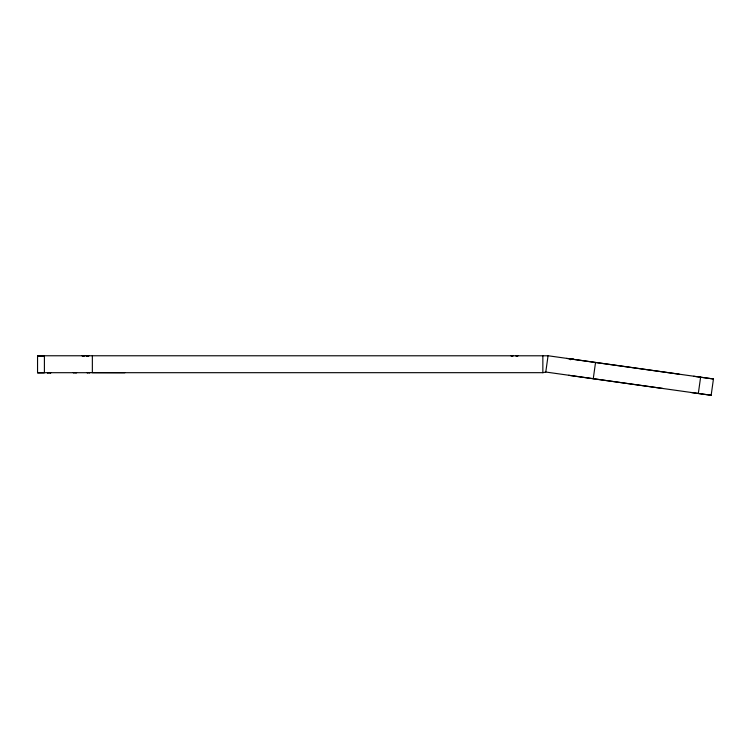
<?xml version="1.0" encoding="UTF-8"?>
<svg xmlns="http://www.w3.org/2000/svg" width="751" height="751" viewBox="0 0 751 751"><rect width="100%" height="100%" fill="white"/><g stroke="black" fill="none" stroke-linecap="round" stroke-linejoin="round"><path stroke-width="1.13" d="M542.851 355.796L542.86 372.674L37.55 372.703L37.55 355.767L44.403 355.739L44.403 372.665L37.55 372.703L44.403 372.665M542.851 372.721L545.77 372.027L662.823 388.464M545.77 372.074L548.061 355.749L679.326 374.186M548.061 355.796L37.55 355.767L44.403 355.805M593.262 378.673L595.552 362.395M698.327 393.458L700.617 377.171M691.38 392.557L711.159 395.261L713.45 378.973L595.552 362.498M573.633 359.363L572.037 359.147M83.549 355.758L82.019 355.786L84.779 355.758L83.023 355.786M47.764 372.721C48.477 372.599 46.018 372.825 48.665 372.674M48.158 372.721L50.984 372.721L49.528 372.684M87.576 372.721C85.098 372.721 91.744 372.712 89.116 372.721M49.932 372.674L50.43 372.721M47.914 372.684L47.651 372.684M50.279 372.674L50.542 372.674M124.844 372.731L92.354 372.665L92.354 355.739M693.671 376.27L713.45 378.973M566.583 358.396L594.651 362.367M568.667 375.303L711.159 395.261M573.633 359.363L572.75 359.241M570.328 358.894L570.328 359.785M88.871 355.758L86.121 355.777L88.871 355.758M511.102 355.758L513.158 355.777L511.102 355.786M517.89 355.758L515.777 355.786L517.89 355.786M73.354 372.674L74.509 372.684L73.354 372.674M76.564 372.684L75.353 372.684L76.564 372.684M87.867 355.758L87.351 355.758L87.867 355.758"/></g></svg>
